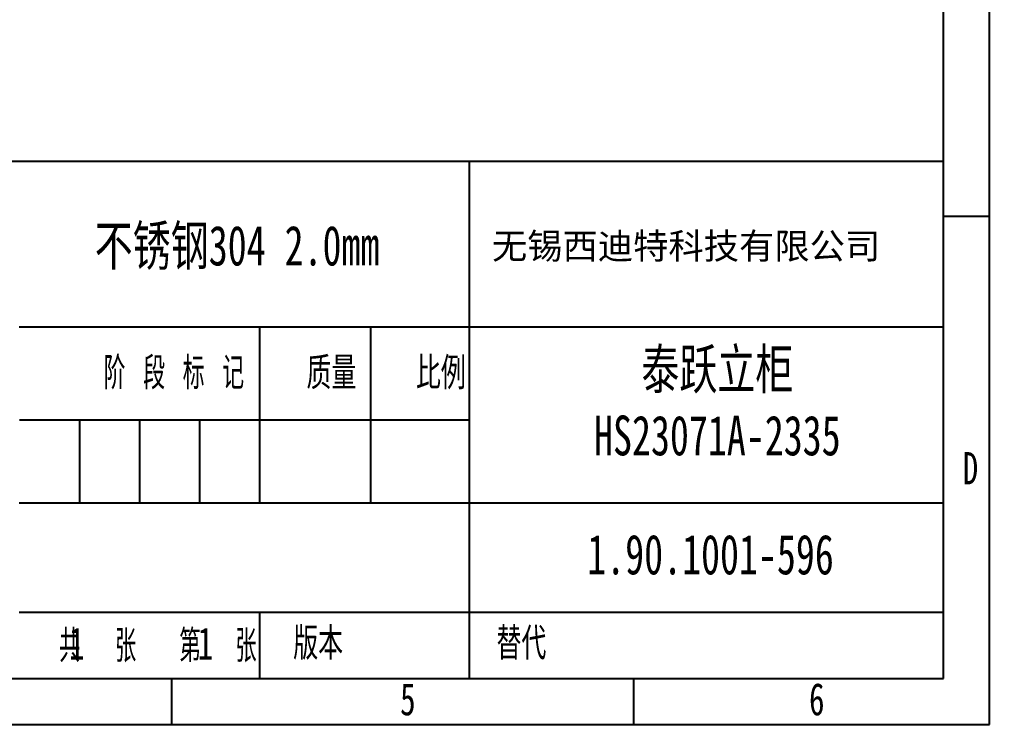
# Model space of a CAD drawing. Header units: millimetres. Extents: x -14348 to 6039, y -1826 to 2921.
# Drawn here: x -10348 to -8161, y -1500 to 91 of the extents above; entities that cross this region are included whole.
import ezdxf

# ---------------------------------------------------------------- set-up
doc = ezdxf.new("R2010")
doc.units = ezdxf.units.MM
doc.layers.add('图框', color=7, linetype='Continuous')
doc.layers.add('文字层', color=3, linetype='Continuous', lineweight=25)
doc.styles.add('SLDTEXTSTYLE0', font='TXT', dxfattribs={"width": 0.7, "bigfont": 'bigfont'})
doc.styles.add('SLDTEXTSTYLE1', font='TXT', dxfattribs={"width": 0.6, "bigfont": 'bigfont'})
doc.styles.add('SLDTEXTSTYLE2', font='TXT', dxfattribs={"width": 0.614286, "bigfont": 'bigfont'})
doc.styles.add('SLDTEXTSTYLE5', font='TXT', dxfattribs={"width": 0.7})

msp = doc.modelspace()

# ---------------------------------------------------------------- linework, layer by layer
at = {"layer": '图框'}
for p, q in [((-8160.801, -1499.654), (-8160.801, 2875.346)), ((-8160.801, -353.821), (-8264.968, -353.821)), ((-10212.885, -812.154), (-10212.885, -999.654)), ((-10077.468, -812.154), (-10077.468, -999.654)), ((-9942.051, -812.154), (-9942.051, -999.654)), ((-10004.551, -1499.654), (-10004.551, -1395.487)), ((-8962.885, -1499.654), (-8962.885, -1395.487)), ((-14348.301, -1499.654), (-8160.801, -1499.654))]:
    msp.add_line(p, q, dxfattribs=at)
at = {"layer": '图框', "linetype": 'Continuous', "lineweight": 25}
msp.add_line((-8264.968, -1395.487), (-8264.968, 2771.179), dxfattribs=at)
at = {"layer": '图框', "lineweight": 25}
for p, q in [((-12014.968, -228.821), (-8264.968, -228.821)), ((-9333.887, -228.821), (-9333.887, -1395.487)), ((-10348.721, -602.734), (-8265.387, -602.734)), ((-9806.634, -602.381), (-9806.634, -998.214)), ((-9556.635, -603.821), (-9556.635, -999.654)), ((-10347.985, -812.154), (-9333.887, -812.154)), ((-10348.301, -999.654), (-8264.968, -999.654)), ((-10348.301, -1246.194), (-8264.967, -1246.194)), ((-9806.634, -1246.194), (-9806.634, -1395.487)), ((-13827.468, -1395.487), (-8264.968, -1395.487))]:
    msp.add_line(p, q, dxfattribs=at)

# ---------------------------------------------------------------- texts
at = {"layer": '图框'}
for s, insert, char_height, attachment_point, style in [('{\\fSimSun|b0|i0|c134|p2;不锈钢304 2.0mm}', (-9857.385, -374.317), 89.78918, 2, 'SLDTEXTSTYLE0'), ('阶 段 标 记', (-9999.894, -670.374), 72.9167, 2, 'SLDTEXTSTYLE2'), ('质量', (-9644.716, -670.374), 72.9167, 2, 'SLDTEXTSTYLE0'), ('比例', (-9397.9, -670.374), 72.9167, 2, 'SLDTEXTSTYLE0'), ('D', (-8203.933, -884.944), 72.917, 2, 'SLDTEXTSTYLE5'), ('共  张', (-10171.609, -1285.866), 72.9167, 2, 'SLDTEXTSTYLE1'), ('1', (-10235.956, -1280.249), 72.917, 1, 'SLDTEXTSTYLE5'), ('第  张', (-9900.204, -1285.866), 72.9167, 2, 'SLDTEXTSTYLE1'), ('1', (-9946.322, -1280.249), 72.917, 1, 'SLDTEXTSTYLE5'), ('版本', (-9674.574, -1280.249), 72.9167, 2, 'SLDTEXTSTYLE0'), ('替代', (-9272.455, -1280.249), 72.9167, 1, 'SLDTEXTSTYLE0'), ('5', (-9472.376, -1405.778), 72.917, 2, 'SLDTEXTSTYLE5'), ('6', (-8550.45, -1405.778), 72.917, 2, 'SLDTEXTSTYLE5')]:
    msp.add_mtext(s, dxfattribs=dict(at, insert=insert, char_height=char_height, attachment_point=attachment_point, style=style))
at = {"layer": '图框', "char_height": 89.78918, "width": 579.71709, "attachment_point": 2, "style": 'SLDTEXTSTYLE0'}
for s, insert in [('{\\fSimSun|b0|i0|c134|p2;泰跃立柜HS23071A-2335}', (-8774.6, -652.908)), ('{\\fSimSun|b0|i0|c134|p2;1.90.1001-596}', (-8789.955, -1071.026))]:
    msp.add_mtext(s, dxfattribs=dict(at, insert=insert))
at = {"layer": '文字层', "insert": (-9282.731, -391.065), "char_height": 58.33333, "attachment_point": 1}
msp.add_mtext_dynamic_manual_height_columns('{\\fSimSun|b0|i0|c134|p2;无锡西迪特科技有限公司}', width=933.27817, gutter_width=17.5, heights=[0], dxfattribs=at)

doc.saveas('drawing.dxf')
